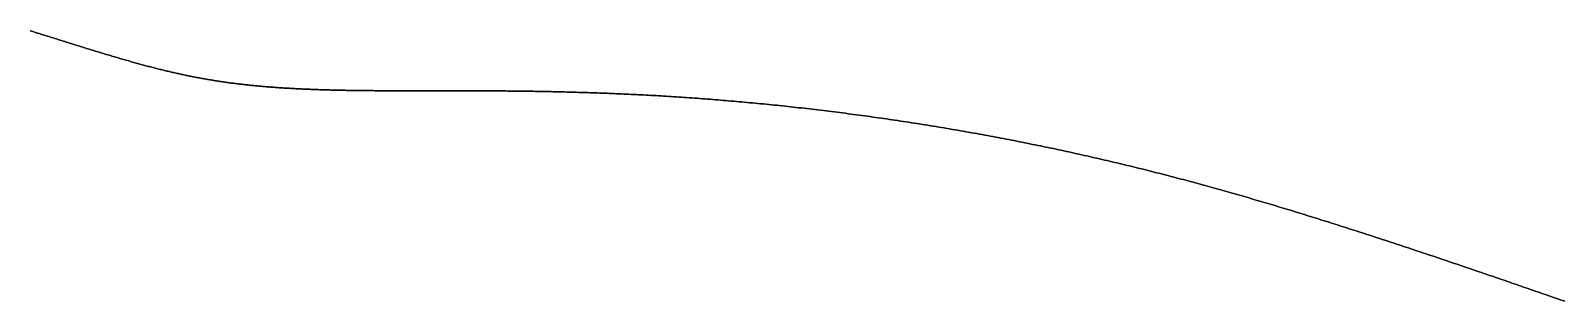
# Model space of a CAD drawing. Header units: inches. Extents: x 130170 to 284068, y 377793 to 804530.
# Drawn here: x 251573.2 to 251653.7, y 752893.1 to 752907.3 of the extents above; entities that cross this region are included whole.
import ezdxf

# ---------------------------------------------------------------- set-up
doc = ezdxf.new("R2010")
doc.units = ezdxf.units.IN
doc.header["$MEASUREMENT"] = 0
doc.layers.add('muni_il', color=7, linetype='Continuous')

msp = doc.modelspace()

# ---------------------------------------------------------------- linework, layer by layer
at = {"layer": 'muni_il'}
for points in [[(251653.789, 752893.141), (251653.67, 752893.182), (251653.552, 752893.223), (251653.433, 752893.264), (251653.314, 752893.305), (251653.195, 752893.347), (251653.076, 752893.388), (251652.957, 752893.429), (251652.837, 752893.471), (251652.717, 752893.512), (251652.597, 752893.554), (251652.477, 752893.595), (251652.357, 752893.637), (251652.236, 752893.679), (251652.115, 752893.72), (251651.994, 752893.762), (251651.873, 752893.804), (251651.752, 752893.845), (251651.631, 752893.887), (251651.509, 752893.929), (251651.388, 752893.971), (251651.266, 752894.013), (251651.144, 752894.055), (251651.022, 752894.097), (251650.9, 752894.139), (251650.778, 752894.181), (251650.655, 752894.223), (251650.533, 752894.265), (251650.41, 752894.307), (251650.287, 752894.349), (251650.164, 752894.39), (251650.042, 752894.433), (251649.919, 752894.475), (251649.795, 752894.516), (251649.672, 752894.558), (251649.549, 752894.601), (251649.426, 752894.643), (251649.302, 752894.685), (251649.179, 752894.727), (251649.055, 752894.769), (251648.931, 752894.81), (251648.808, 752894.852), (251648.684, 752894.895), (251648.56, 752894.936), (251648.436, 752894.978), (251648.312, 752895.02), (251648.188, 752895.062), (251648.064, 752895.104), (251647.94, 752895.146), (251647.816, 752895.188), (251647.692, 752895.23), (251647.568, 752895.271), (251647.444, 752895.313), (251647.319, 752895.355), (251647.195, 752895.397), (251647.071, 752895.438), (251646.947, 752895.48), (251646.822, 752895.521), (251646.698, 752895.563), (251646.574, 752895.604), (251646.449, 752895.646), (251646.325, 752895.687), (251646.201, 752895.729), (251646.076, 752895.77), (251645.952, 752895.811), (251645.828, 752895.853), (251645.703, 752895.894), (251645.579, 752895.935), (251645.455, 752895.976), (251645.33, 752896.017), (251645.206, 752896.058), (251645.082, 752896.099), (251644.957, 752896.14), (251644.833, 752896.181), (251644.709, 752896.222), (251644.585, 752896.263), (251644.46, 752896.303), (251644.336, 752896.344), (251644.212, 752896.385), (251644.088, 752896.425), (251643.964, 752896.466), (251643.839, 752896.506), (251643.715, 752896.546), (251643.591, 752896.587), (251643.467, 752896.627), (251643.343, 752896.667), (251643.219, 752896.707), (251643.095, 752896.747), (251642.971, 752896.787), (251642.847, 752896.827), (251642.723, 752896.866), (251642.599, 752896.906), (251642.475, 752896.946), (251642.351, 752896.985), (251642.228, 752897.025), (251642.104, 752897.064), (251641.98, 752897.104), (251641.856, 752897.143), (251641.732, 752897.182), (251641.608, 752897.221), (251641.485, 752897.26), (251641.361, 752897.299), (251641.237, 752897.338), (251641.113, 752897.377), (251640.99, 752897.416), (251640.866, 752897.454), (251640.742, 752897.493), (251640.619, 752897.531), (251640.495, 752897.57), (251640.371, 752897.608), (251640.247, 752897.646), (251640.124, 752897.684), (251640, 752897.722), (251639.877, 752897.761), (251639.753, 752897.798), (251639.629, 752897.836), (251639.505, 752897.874), (251639.382, 752897.912), (251639.258, 752897.949), (251639.134, 752897.987), (251639.01, 752898.024), (251638.887, 752898.061), (251638.763, 752898.099), (251638.639, 752898.136), (251638.515, 752898.173), (251638.391, 752898.21), (251638.268, 752898.247), (251638.144, 752898.283), (251638.02, 752898.32), (251637.896, 752898.357), (251637.772, 752898.393), (251637.647, 752898.43), (251637.523, 752898.466), (251637.399, 752898.502), (251637.275, 752898.539), (251637.151, 752898.575), (251637.026, 752898.611), (251636.902, 752898.647), (251636.778, 752898.682), (251636.653, 752898.718), (251636.528, 752898.754), (251636.404, 752898.789), (251636.279, 752898.825), (251636.154, 752898.86), (251636.029, 752898.896), (251635.904, 752898.931), (251635.779, 752898.966), (251635.654, 752899.001), (251635.529, 752899.036), (251635.404, 752899.071), (251635.278, 752899.105), (251635.153, 752899.14), (251635.027, 752899.175), (251634.901, 752899.209), (251634.775, 752899.244), (251634.65, 752899.278), (251634.523, 752899.312), (251634.397, 752899.346), (251634.271, 752899.38), (251634.145, 752899.414), (251634.018, 752899.448), (251633.891, 752899.482), (251633.765, 752899.516), (251633.638, 752899.549), (251633.511, 752899.583), (251633.383, 752899.616), (251633.256, 752899.65), (251633.129, 752899.683), (251633.001, 752899.716), (251632.873, 752899.749), (251632.745, 752899.782), (251632.617, 752899.815), (251632.489, 752899.848), (251632.361, 752899.88), (251632.232, 752899.913), (251632.103, 752899.946), (251631.974, 752899.978), (251631.846, 752900.01), (251631.716, 752900.043), (251631.587, 752900.075), (251631.457, 752900.107), (251631.328, 752900.139), (251631.198, 752900.171), (251631.068, 752900.203), (251630.938, 752900.234), (251630.807, 752900.266), (251630.677, 752900.297), (251630.546, 752900.329), (251630.415, 752900.36), (251630.284, 752900.391), (251630.152, 752900.422), (251630.021, 752900.454), (251629.889, 752900.484), (251629.757, 752900.515), (251629.625, 752900.546), (251629.493, 752900.577), (251629.36, 752900.607), (251629.227, 752900.638), (251629.095, 752900.668), (251628.962, 752900.699), (251628.828, 752900.729), (251628.695, 752900.759), (251628.561, 752900.789), (251628.427, 752900.819), (251628.293, 752900.849), (251628.159, 752900.878), (251628.024, 752900.908), (251627.89, 752900.937), (251627.755, 752900.967), (251627.62, 752900.996), (251627.484, 752901.025), (251627.349, 752901.054), (251627.213, 752901.083), (251627.077, 752901.112), (251626.941, 752901.141), (251626.805, 752901.17), (251626.669, 752901.198), (251626.532, 752901.227), (251626.395, 752901.255), (251626.258, 752901.283), (251626.121, 752901.312), (251625.983, 752901.34), (251625.846, 752901.367), (251625.708, 752901.395), (251625.57, 752901.423), (251625.432, 752901.451), (251625.293, 752901.478), (251625.155, 752901.506), (251625.016, 752901.533), (251624.877, 752901.56), (251624.738, 752901.587), (251624.598, 752901.614), (251624.459, 752901.641), (251624.319, 752901.668), (251624.179, 752901.694), (251624.039, 752901.721), (251623.899, 752901.747), (251623.759, 752901.773), (251623.618, 752901.799), (251623.478, 752901.825), (251623.337, 752901.851), (251623.196, 752901.877), (251623.054, 752901.903), (251622.913, 752901.928), (251622.772, 752901.954), (251622.63, 752901.979), (251622.488, 752902.004), (251622.346, 752902.029), (251622.204, 752902.054), (251622.062, 752902.079), (251621.92, 752902.103), (251621.777, 752902.128), (251621.635, 752902.152), (251621.492, 752902.176), (251621.349, 752902.201), (251621.206, 752902.224), (251621.063, 752902.248), (251620.92, 752902.272), (251620.777, 752902.296), (251620.634, 752902.319), (251620.49, 752902.342), (251620.346, 752902.366), (251620.203, 752902.389), (251620.059, 752902.412), (251619.915, 752902.434), (251619.771, 752902.457), (251619.627, 752902.479), (251619.483, 752902.502), (251619.339, 752902.524), (251619.195, 752902.546), (251619.051, 752902.568), (251618.906, 752902.59), (251618.762, 752902.611), (251618.617, 752902.633), (251618.473, 752902.654), (251618.328, 752902.675), (251618.184, 752902.696), (251618.039, 752902.717), (251617.895, 752902.738), (251617.75, 752902.759), (251617.605, 752902.779), (251617.461, 752902.799), (251617.316, 752902.82), (251617.171, 752902.84), (251617.026, 752902.859), (251616.882, 752902.879), (251616.737, 752902.899), (251616.592, 752902.918), (251616.448, 752902.937), (251616.303, 752902.956), (251616.158, 752902.975), (251616.014, 752902.994), (251615.869, 752903.013), (251615.725, 752903.031), (251615.58, 752903.049), (251615.436, 752903.068), (251615.291, 752903.086), (251615.147, 752903.103), (251615.003, 752903.121), (251614.858, 752903.139), (251614.714, 752903.156), (251614.57, 752903.173), (251614.426, 752903.19), (251614.282, 752903.207), (251614.138, 752903.224), (251613.994, 752903.24), (251613.85, 752903.257), (251613.707, 752903.273), (251613.563, 752903.289), (251613.42, 752903.305), (251613.277, 752903.32), (251613.134, 752903.336), (251612.99, 752903.351), (251612.848, 752903.367), (251612.705, 752903.382), (251612.562, 752903.397), (251612.42, 752903.412), (251612.277, 752903.426), (251612.135, 752903.441), (251611.993, 752903.455), (251611.851, 752903.469), (251611.709, 752903.483), (251611.567, 752903.497), (251611.426, 752903.51), (251611.284, 752903.524), (251611.143, 752903.537), (251611.002, 752903.55), (251610.861, 752903.563), (251610.721, 752903.576), (251610.58, 752903.589), (251610.44, 752903.601), (251610.3, 752903.614), (251610.16, 752903.626), (251610.021, 752903.638), (251609.881, 752903.649), (251609.742, 752903.661), (251609.603, 752903.673), (251609.464, 752903.684), (251609.325, 752903.695), (251609.187, 752903.706), (251609.049, 752903.717), (251608.911, 752903.728), (251608.773, 752903.739), (251608.636, 752903.749), (251608.498, 752903.759), (251608.361, 752903.77), (251608.225, 752903.78), (251608.088, 752903.789), (251607.952, 752903.799), (251607.816, 752903.808), (251607.68, 752903.818), (251607.545, 752903.827), (251607.41, 752903.836), (251607.275, 752903.845), (251607.14, 752903.854), (251607.005, 752903.862), (251606.871, 752903.871), (251606.737, 752903.879), (251606.604, 752903.887), (251606.471, 752903.895), (251606.338, 752903.903), (251606.205, 752903.911), (251606.072, 752903.919), (251605.94, 752903.926), (251605.808, 752903.933), (251605.677, 752903.941), (251605.546, 752903.948), (251605.415, 752903.955), (251605.284, 752903.961), (251605.153, 752903.968), (251605.024, 752903.974), (251604.894, 752903.981), (251604.764, 752903.987), (251604.635, 752903.993), (251604.506, 752903.999), (251604.378, 752904.005), (251604.25, 752904.011), (251604.122, 752904.016), (251603.994, 752904.022), (251603.867, 752904.027), (251603.74, 752904.032), (251603.614, 752904.037), (251603.487, 752904.042), (251603.361, 752904.047), (251603.236, 752904.052), (251603.111, 752904.057), (251602.986, 752904.061), (251602.861, 752904.066), (251602.737, 752904.07), (251602.613, 752904.074), (251602.489, 752904.078), (251602.366, 752904.082), (251602.243, 752904.086), (251602.121, 752904.09), (251601.999, 752904.093), (251601.877, 752904.097), (251601.755, 752904.1), (251601.634, 752904.103), (251601.513, 752904.107), (251601.393, 752904.11), (251601.273, 752904.113), (251601.153, 752904.116), (251601.033, 752904.119), (251600.915, 752904.121), (251600.796, 752904.124), (251600.677, 752904.127), (251600.559, 752904.129), (251600.442, 752904.132), (251600.325, 752904.134), (251600.208, 752904.136), (251600.091, 752904.138), (251599.975, 752904.14), (251599.859, 752904.142), (251599.743, 752904.144), (251599.628, 752904.146), (251599.514, 752904.148), (251599.399, 752904.149), (251599.285, 752904.151), (251599.171, 752904.153), (251599.058, 752904.154), (251598.945, 752904.155), (251598.832, 752904.157), (251598.72, 752904.158), (251598.608, 752904.159), (251598.497, 752904.16), (251598.385, 752904.161), (251598.275, 752904.163), (251598.164, 752904.164), (251598.054, 752904.165), (251597.944, 752904.165), (251597.835, 752904.166), (251597.726, 752904.167), (251597.617, 752904.168), (251597.509, 752904.168), (251597.401, 752904.169), (251597.293, 752904.17), (251597.186, 752904.17), (251597.079, 752904.171), (251596.973, 752904.171), (251596.867, 752904.172), (251596.761, 752904.172), (251596.655, 752904.172), (251596.55, 752904.173), (251596.446, 752904.173), (251596.341, 752904.173), (251596.237, 752904.173), (251596.134, 752904.174), (251596.03, 752904.174), (251595.928, 752904.174), (251595.825, 752904.174), (251595.723, 752904.174), (251595.621, 752904.174), (251595.519, 752904.174), (251595.418, 752904.175), (251595.318, 752904.175), (251595.217, 752904.175), (251595.117, 752904.175), (251595.017, 752904.175), (251594.918, 752904.175), (251594.819, 752904.175), (251594.72, 752904.175), (251594.622, 752904.175), (251594.524, 752904.174), (251594.426, 752904.174), (251594.329, 752904.174), (251594.232, 752904.174), (251594.135, 752904.174), (251594.039, 752904.174), (251593.943, 752904.174), (251593.848, 752904.174), (251593.753, 752904.174), (251593.658, 752904.174), (251593.563, 752904.174), (251593.469, 752904.174), (251593.375, 752904.174), (251593.282, 752904.174), (251593.189, 752904.174), (251593.096, 752904.174), (251593.003, 752904.174), (251592.911, 752904.174), (251592.819, 752904.174), (251592.728, 752904.175), (251592.637, 752904.175), (251592.546, 752904.175), (251592.456, 752904.175), (251592.365, 752904.175), (251592.276, 752904.175), (251592.186, 752904.176), (251592.097, 752904.176), (251592.008, 752904.176), (251591.92, 752904.177), (251591.832, 752904.177), (251591.744, 752904.177), (251591.656, 752904.178), (251591.569, 752904.178), (251591.482, 752904.179), (251591.396, 752904.179), (251591.309, 752904.18), (251591.223, 752904.181), (251591.138, 752904.181), (251591.053, 752904.182), (251590.968, 752904.183), (251590.883, 752904.183), (251590.799, 752904.184), (251590.715, 752904.185), (251590.631, 752904.186), (251590.548, 752904.187), (251590.465, 752904.188), (251590.382, 752904.189), (251590.299, 752904.19), (251590.217, 752904.191), (251590.135, 752904.192), (251590.054, 752904.193), (251589.973, 752904.195), (251589.892, 752904.196), (251589.811, 752904.197), (251589.731, 752904.199), (251589.651, 752904.2), (251589.571, 752904.202), (251589.491, 752904.204), (251589.412, 752904.205), (251589.333, 752904.207), (251589.255, 752904.209), (251589.177, 752904.21), (251589.099, 752904.212), (251589.021, 752904.214), (251588.944, 752904.216), (251588.866, 752904.218), (251588.789, 752904.22), (251588.713, 752904.223), (251588.637, 752904.225), (251588.561, 752904.227), (251588.485, 752904.23), (251588.41, 752904.232), (251588.334, 752904.234), (251588.26, 752904.237), (251588.185, 752904.24), (251588.111, 752904.242), (251588.036, 752904.245), (251587.963, 752904.248), (251587.889, 752904.251), (251587.816, 752904.254), (251587.743, 752904.257), (251587.67, 752904.26), (251587.598, 752904.263), (251587.525, 752904.266), (251587.453, 752904.27), (251587.382, 752904.273), (251587.31, 752904.276), (251587.239, 752904.28), (251587.168, 752904.284), (251587.097, 752904.287), (251587.027, 752904.291), (251586.956, 752904.295), (251586.886, 752904.299), (251586.817, 752904.303), (251586.747, 752904.307), (251586.678, 752904.311), (251586.609, 752904.315), (251586.54, 752904.32), (251586.471, 752904.324), (251586.403, 752904.328), (251586.335, 752904.333), (251586.267, 752904.337), (251586.199, 752904.342), (251586.132, 752904.347), (251586.065, 752904.352), (251585.998, 752904.357), (251585.931, 752904.362), (251585.864, 752904.367), (251585.798, 752904.372), (251585.732, 752904.377), (251585.666, 752904.382), (251585.6, 752904.388), (251585.535, 752904.393), (251585.469, 752904.399), (251585.404, 752904.405), (251585.339, 752904.41), (251585.274, 752904.416), (251585.21, 752904.422), (251585.145, 752904.428), (251585.081, 752904.434), (251585.017, 752904.44), (251584.953, 752904.446), (251584.89, 752904.453), (251584.826, 752904.459), (251584.763, 752904.466), (251584.7, 752904.472), (251584.637, 752904.479), (251584.574, 752904.486), (251584.511, 752904.493), (251584.449, 752904.5), (251584.386, 752904.507), (251584.324, 752904.514), (251584.262, 752904.521), (251584.2, 752904.529), (251584.139, 752904.536), (251584.077, 752904.543), (251584.015, 752904.551), (251583.954, 752904.559), (251583.893, 752904.567), (251583.832, 752904.574), (251583.771, 752904.582), (251583.71, 752904.59), (251583.65, 752904.599), (251583.589, 752904.607), (251583.529, 752904.615), (251583.468, 752904.624), (251583.408, 752904.632), (251583.348, 752904.641), (251583.288, 752904.65), (251583.228, 752904.659), (251583.168, 752904.667), (251583.108, 752904.677), (251583.049, 752904.686), (251582.989, 752904.695), (251582.929, 752904.704), (251582.87, 752904.714), (251582.811, 752904.723), (251582.751, 752904.733), (251582.692, 752904.743), (251582.633, 752904.753), (251582.574, 752904.762), (251582.515, 752904.773), (251582.456, 752904.783), (251582.397, 752904.793), (251582.338, 752904.803), (251582.279, 752904.814), (251582.22, 752904.824), (251582.162, 752904.835), (251582.103, 752904.846), (251582.044, 752904.857), (251581.985, 752904.868), (251581.927, 752904.879), (251581.868, 752904.89), (251581.809, 752904.902), (251581.75, 752904.913), (251581.692, 752904.925), (251581.633, 752904.936), (251581.574, 752904.948), (251581.515, 752904.96), (251581.457, 752904.972), (251581.398, 752904.984), (251581.339, 752904.997), (251581.28, 752905.009), (251581.221, 752905.022), (251581.162, 752905.034), (251581.103, 752905.047), (251581.044, 752905.06), (251580.985, 752905.073), (251580.926, 752905.086), (251580.867, 752905.099), (251580.807, 752905.113), (251580.748, 752905.126), (251580.688, 752905.14), (251580.629, 752905.153), (251580.569, 752905.167), (251580.509, 752905.181), (251580.45, 752905.195), (251580.39, 752905.21), (251580.329, 752905.224), (251580.269, 752905.238), (251580.209, 752905.253), (251580.149, 752905.268), (251580.088, 752905.283), (251580.027, 752905.298), (251579.966, 752905.313), (251579.905, 752905.328), (251579.844, 752905.343), (251579.783, 752905.359), (251579.721, 752905.375), (251579.66, 752905.391), (251579.598, 752905.407), (251579.536, 752905.423), (251579.474, 752905.439), (251579.411, 752905.455), (251579.349, 752905.472), (251579.286, 752905.489), (251579.223, 752905.505), (251579.16, 752905.522), (251579.096, 752905.539), (251579.032, 752905.557), (251578.969, 752905.574), (251578.904, 752905.591), (251578.84, 752905.609), (251578.775, 752905.627), (251578.711, 752905.645), (251578.645, 752905.663), (251578.58, 752905.682), (251578.514, 752905.7), (251578.448, 752905.719), (251578.382, 752905.737), (251578.316, 752905.756), (251578.249, 752905.775), (251578.182, 752905.794), (251578.114, 752905.814), (251578.047, 752905.833), (251577.979, 752905.853), (251577.91, 752905.873), (251577.842, 752905.893), (251577.772, 752905.913), (251577.703, 752905.933), (251577.633, 752905.954), (251577.563, 752905.975), (251577.493, 752905.995), (251577.422, 752906.016), (251577.351, 752906.037), (251577.28, 752906.059), (251577.208, 752906.08), (251577.135, 752906.102), (251577.063, 752906.124), (251576.99, 752906.146), (251576.916, 752906.168), (251576.842, 752906.19), (251576.768, 752906.213), (251576.693, 752906.236), (251576.618, 752906.258), (251576.543, 752906.281), (251576.467, 752906.305), (251576.39, 752906.328), (251576.314, 752906.352), (251576.236, 752906.375), (251576.158, 752906.399), (251576.08, 752906.423), (251576.001, 752906.448), (251575.922, 752906.472), (251575.843, 752906.497), (251575.762, 752906.522), (251575.682, 752906.547), (251575.601, 752906.572), (251575.519, 752906.597), (251575.437, 752906.623), (251575.354, 752906.649), (251575.271, 752906.674), (251575.187, 752906.701), (251575.103, 752906.727), (251575.018, 752906.753), (251574.933, 752906.78), (251574.847, 752906.807), (251574.761, 752906.834), (251574.674, 752906.861), (251574.587, 752906.889), (251574.498, 752906.916), (251574.41, 752906.944), (251574.321, 752906.972), (251574.231, 752907), (251574.141, 752907.029), (251574.05, 752907.057), (251573.958, 752907.086), (251573.866, 752907.115), (251573.773, 752907.144), (251573.68, 752907.174), (251573.586, 752907.203), (251573.491, 752907.233), (251573.396, 752907.263), (251573.301, 752907.293), (251573.204, 752907.323)], [(251573.204, 752907.323), (251573.301, 752907.293), (251573.396, 752907.263), (251573.491, 752907.233), (251573.586, 752907.203), (251573.68, 752907.174), (251573.773, 752907.144), (251573.866, 752907.115), (251573.958, 752907.086), (251574.05, 752907.057), (251574.141, 752907.029), (251574.231, 752907), (251574.321, 752906.972), (251574.41, 752906.944), (251574.498, 752906.916), (251574.587, 752906.889), (251574.674, 752906.861), (251574.761, 752906.834), (251574.847, 752906.807), (251574.933, 752906.78), (251575.018, 752906.753), (251575.103, 752906.727), (251575.187, 752906.701), (251575.271, 752906.674), (251575.354, 752906.649), (251575.437, 752906.623), (251575.519, 752906.597), (251575.601, 752906.572), (251575.682, 752906.547), (251575.762, 752906.522), (251575.843, 752906.497), (251575.922, 752906.472), (251576.001, 752906.448), (251576.08, 752906.423), (251576.158, 752906.399), (251576.236, 752906.375), (251576.314, 752906.352), (251576.39, 752906.328), (251576.467, 752906.305), (251576.543, 752906.281), (251576.618, 752906.258), (251576.693, 752906.236), (251576.768, 752906.213), (251576.842, 752906.19), (251576.916, 752906.168), (251576.99, 752906.146), (251577.063, 752906.124), (251577.135, 752906.102), (251577.208, 752906.08), (251577.28, 752906.059), (251577.351, 752906.037), (251577.422, 752906.016), (251577.493, 752905.995), (251577.563, 752905.975), (251577.633, 752905.954), (251577.703, 752905.933), (251577.772, 752905.913), (251577.842, 752905.893), (251577.91, 752905.873), (251577.979, 752905.853), (251578.047, 752905.833), (251578.114, 752905.814), (251578.182, 752905.794), (251578.249, 752905.775), (251578.316, 752905.756), (251578.382, 752905.737), (251578.448, 752905.719), (251578.514, 752905.7), (251578.58, 752905.682), (251578.645, 752905.663), (251578.711, 752905.645), (251578.775, 752905.627), (251578.84, 752905.609), (251578.904, 752905.591), (251578.969, 752905.574), (251579.032, 752905.557), (251579.096, 752905.539), (251579.16, 752905.522), (251579.223, 752905.505), (251579.286, 752905.489), (251579.349, 752905.472), (251579.411, 752905.455), (251579.474, 752905.439), (251579.536, 752905.423), (251579.598, 752905.407), (251579.66, 752905.391), (251579.721, 752905.375), (251579.783, 752905.359), (251579.844, 752905.343), (251579.905, 752905.328), (251579.966, 752905.313), (251580.027, 752905.298), (251580.088, 752905.283), (251580.149, 752905.268), (251580.209, 752905.253), (251580.269, 752905.238), (251580.329, 752905.224), (251580.39, 752905.21), (251580.45, 752905.195), (251580.509, 752905.181), (251580.569, 752905.167), (251580.629, 752905.153), (251580.688, 752905.14), (251580.748, 752905.126), (251580.807, 752905.113), (251580.867, 752905.099), (251580.926, 752905.086), (251580.985, 752905.073), (251581.044, 752905.06), (251581.103, 752905.047), (251581.162, 752905.034), (251581.221, 752905.022), (251581.28, 752905.009), (251581.339, 752904.997), (251581.398, 752904.984), (251581.457, 752904.972), (251581.515, 752904.96), (251581.574, 752904.948), (251581.633, 752904.936), (251581.692, 752904.925), (251581.75, 752904.913), (251581.809, 752904.902), (251581.868, 752904.89), (251581.927, 752904.879), (251581.985, 752904.868), (251582.044, 752904.857), (251582.103, 752904.846), (251582.162, 752904.835), (251582.22, 752904.824), (251582.279, 752904.814), (251582.338, 752904.803), (251582.397, 752904.793), (251582.456, 752904.783), (251582.515, 752904.773), (251582.574, 752904.762), (251582.633, 752904.753), (251582.692, 752904.743), (251582.751, 752904.733), (251582.811, 752904.723), (251582.87, 752904.714), (251582.929, 752904.704), (251582.989, 752904.695), (251583.049, 752904.686), (251583.108, 752904.677), (251583.168, 752904.667), (251583.228, 752904.659), (251583.288, 752904.65), (251583.348, 752904.641), (251583.408, 752904.632), (251583.468, 752904.624), (251583.529, 752904.615), (251583.589, 752904.607), (251583.65, 752904.599), (251583.71, 752904.59), (251583.771, 752904.582), (251583.832, 752904.574), (251583.893, 752904.567), (251583.954, 752904.559), (251584.015, 752904.551), (251584.077, 752904.543), (251584.139, 752904.536), (251584.2, 752904.529), (251584.262, 752904.521), (251584.324, 752904.514), (251584.386, 752904.507), (251584.449, 752904.5), (251584.511, 752904.493), (251584.574, 752904.486), (251584.637, 752904.479), (251584.7, 752904.472), (251584.763, 752904.466), (251584.826, 752904.459), (251584.89, 752904.453), (251584.953, 752904.446), (251585.017, 752904.44), (251585.081, 752904.434), (251585.145, 752904.428), (251585.21, 752904.422), (251585.274, 752904.416), (251585.339, 752904.41), (251585.404, 752904.405), (251585.469, 752904.399), (251585.535, 752904.393), (251585.6, 752904.388), (251585.666, 752904.382), (251585.732, 752904.377), (251585.798, 752904.372), (251585.864, 752904.367), (251585.931, 752904.362), (251585.998, 752904.357), (251586.065, 752904.352), (251586.132, 752904.347), (251586.199, 752904.342), (251586.267, 752904.337), (251586.335, 752904.333), (251586.403, 752904.328), (251586.471, 752904.324), (251586.54, 752904.32), (251586.609, 752904.315), (251586.678, 752904.311), (251586.747, 752904.307), (251586.817, 752904.303), (251586.886, 752904.299), (251586.956, 752904.295), (251587.027, 752904.291), (251587.097, 752904.287), (251587.168, 752904.284), (251587.239, 752904.28), (251587.31, 752904.276), (251587.382, 752904.273), (251587.453, 752904.27), (251587.525, 752904.266), (251587.598, 752904.263), (251587.67, 752904.26), (251587.743, 752904.257), (251587.816, 752904.254), (251587.889, 752904.251), (251587.963, 752904.248), (251588.036, 752904.245), (251588.111, 752904.242), (251588.185, 752904.24), (251588.26, 752904.237), (251588.334, 752904.234), (251588.41, 752904.232), (251588.485, 752904.23), (251588.561, 752904.227), (251588.637, 752904.225), (251588.713, 752904.223), (251588.789, 752904.22), (251588.866, 752904.218), (251588.944, 752904.216), (251589.021, 752904.214), (251589.099, 752904.212), (251589.177, 752904.21), (251589.255, 752904.209), (251589.333, 752904.207), (251589.412, 752904.205), (251589.491, 752904.204), (251589.571, 752904.202), (251589.651, 752904.2), (251589.731, 752904.199), (251589.811, 752904.197), (251589.892, 752904.196), (251589.973, 752904.195), (251590.054, 752904.193), (251590.135, 752904.192), (251590.217, 752904.191), (251590.299, 752904.19), (251590.382, 752904.189), (251590.465, 752904.188), (251590.548, 752904.187), (251590.631, 752904.186), (251590.715, 752904.185), (251590.799, 752904.184), (251590.883, 752904.183), (251590.968, 752904.183), (251591.053, 752904.182), (251591.138, 752904.181), (251591.223, 752904.181), (251591.309, 752904.18), (251591.396, 752904.179), (251591.482, 752904.179), (251591.569, 752904.178), (251591.656, 752904.178), (251591.744, 752904.177), (251591.832, 752904.177), (251591.92, 752904.177), (251592.008, 752904.176), (251592.097, 752904.176), (251592.186, 752904.176), (251592.276, 752904.175), (251592.365, 752904.175), (251592.456, 752904.175), (251592.546, 752904.175), (251592.637, 752904.175), (251592.728, 752904.175), (251592.819, 752904.174), (251592.911, 752904.174), (251593.003, 752904.174), (251593.096, 752904.174), (251593.189, 752904.174), (251593.282, 752904.174), (251593.375, 752904.174), (251593.469, 752904.174), (251593.563, 752904.174), (251593.658, 752904.174), (251593.753, 752904.174), (251593.848, 752904.174), (251593.943, 752904.174), (251594.039, 752904.174), (251594.135, 752904.174), (251594.232, 752904.174), (251594.329, 752904.174), (251594.426, 752904.174), (251594.524, 752904.174), (251594.622, 752904.175), (251594.72, 752904.175), (251594.819, 752904.175), (251594.918, 752904.175), (251595.017, 752904.175), (251595.117, 752904.175), (251595.217, 752904.175), (251595.318, 752904.175), (251595.418, 752904.175), (251595.519, 752904.174), (251595.621, 752904.174), (251595.723, 752904.174), (251595.825, 752904.174), (251595.928, 752904.174), (251596.03, 752904.174), (251596.134, 752904.174), (251596.237, 752904.173), (251596.341, 752904.173), (251596.446, 752904.173), (251596.55, 752904.173), (251596.655, 752904.172), (251596.761, 752904.172), (251596.867, 752904.172), (251596.973, 752904.171), (251597.079, 752904.171), (251597.186, 752904.17), (251597.293, 752904.17), (251597.401, 752904.169), (251597.509, 752904.168), (251597.617, 752904.168), (251597.726, 752904.167), (251597.835, 752904.166), (251597.944, 752904.165), (251598.054, 752904.165), (251598.164, 752904.164), (251598.275, 752904.163), (251598.385, 752904.161), (251598.497, 752904.16), (251598.608, 752904.159), (251598.72, 752904.158), (251598.832, 752904.157), (251598.945, 752904.155), (251599.058, 752904.154), (251599.171, 752904.153), (251599.285, 752904.151), (251599.399, 752904.149), (251599.514, 752904.148), (251599.628, 752904.146), (251599.743, 752904.144), (251599.859, 752904.142), (251599.975, 752904.14), (251600.091, 752904.138), (251600.208, 752904.136), (251600.325, 752904.134), (251600.442, 752904.132), (251600.559, 752904.129), (251600.677, 752904.127), (251600.796, 752904.124), (251600.915, 752904.121), (251601.033, 752904.119), (251601.153, 752904.116), (251601.273, 752904.113), (251601.393, 752904.11), (251601.513, 752904.107), (251601.634, 752904.103), (251601.755, 752904.1), (251601.877, 752904.097), (251601.999, 752904.093), (251602.121, 752904.09), (251602.243, 752904.086), (251602.366, 752904.082), (251602.489, 752904.078), (251602.613, 752904.074), (251602.737, 752904.07), (251602.861, 752904.066), (251602.986, 752904.061), (251603.111, 752904.057), (251603.236, 752904.052), (251603.361, 752904.047), (251603.487, 752904.042), (251603.614, 752904.037), (251603.74, 752904.032), (251603.867, 752904.027), (251603.994, 752904.022), (251604.122, 752904.016), (251604.25, 752904.011), (251604.378, 752904.005), (251604.506, 752903.999), (251604.635, 752903.993), (251604.764, 752903.987), (251604.894, 752903.981), (251605.024, 752903.974), (251605.153, 752903.968), (251605.284, 752903.961), (251605.415, 752903.955), (251605.546, 752903.948), (251605.677, 752903.941), (251605.808, 752903.933), (251605.94, 752903.926), (251606.072, 752903.919), (251606.205, 752903.911), (251606.338, 752903.903), (251606.471, 752903.895), (251606.604, 752903.887), (251606.737, 752903.879), (251606.871, 752903.871), (251607.005, 752903.862), (251607.14, 752903.854), (251607.275, 752903.845), (251607.41, 752903.836), (251607.545, 752903.827), (251607.68, 752903.818), (251607.816, 752903.808), (251607.952, 752903.799), (251608.088, 752903.789), (251608.225, 752903.78), (251608.361, 752903.77), (251608.498, 752903.759), (251608.636, 752903.749), (251608.773, 752903.739), (251608.911, 752903.728), (251609.049, 752903.717), (251609.187, 752903.706), (251609.325, 752903.695), (251609.464, 752903.684), (251609.603, 752903.673), (251609.742, 752903.661), (251609.881, 752903.649), (251610.021, 752903.638), (251610.16, 752903.626), (251610.3, 752903.614), (251610.44, 752903.601), (251610.58, 752903.589), (251610.721, 752903.576), (251610.861, 752903.563), (251611.002, 752903.55), (251611.143, 752903.537), (251611.284, 752903.524), (251611.426, 752903.51), (251611.567, 752903.497), (251611.709, 752903.483), (251611.851, 752903.469), (251611.993, 752903.455), (251612.135, 752903.441), (251612.277, 752903.426), (251612.42, 752903.412), (251612.562, 752903.397), (251612.705, 752903.382), (251612.848, 752903.367), (251612.99, 752903.351), (251613.134, 752903.336), (251613.277, 752903.32), (251613.42, 752903.305), (251613.563, 752903.289), (251613.707, 752903.273), (251613.85, 752903.257), (251613.994, 752903.24), (251614.138, 752903.224), (251614.282, 752903.207), (251614.426, 752903.19), (251614.57, 752903.173), (251614.714, 752903.156), (251614.858, 752903.139), (251615.003, 752903.121), (251615.147, 752903.103), (251615.291, 752903.086), (251615.436, 752903.068), (251615.58, 752903.049), (251615.725, 752903.031), (251615.869, 752903.013), (251616.014, 752902.994), (251616.158, 752902.975), (251616.303, 752902.956), (251616.448, 752902.937), (251616.592, 752902.918), (251616.737, 752902.899), (251616.882, 752902.879), (251617.026, 752902.859), (251617.171, 752902.84), (251617.316, 752902.82), (251617.461, 752902.799), (251617.605, 752902.779), (251617.75, 752902.759), (251617.895, 752902.738), (251618.039, 752902.717), (251618.184, 752902.696), (251618.328, 752902.675), (251618.473, 752902.654), (251618.617, 752902.633), (251618.762, 752902.611), (251618.906, 752902.59), (251619.051, 752902.568), (251619.195, 752902.546), (251619.339, 752902.524), (251619.483, 752902.502), (251619.627, 752902.479), (251619.771, 752902.457), (251619.915, 752902.434), (251620.059, 752902.412), (251620.203, 752902.389), (251620.346, 752902.366), (251620.49, 752902.342), (251620.634, 752902.319), (251620.777, 752902.296), (251620.92, 752902.272), (251621.063, 752902.248), (251621.206, 752902.224), (251621.349, 752902.201), (251621.492, 752902.176), (251621.635, 752902.152), (251621.777, 752902.128), (251621.92, 752902.103), (251622.062, 752902.079), (251622.204, 752902.054), (251622.346, 752902.029), (251622.488, 752902.004), (251622.63, 752901.979), (251622.772, 752901.954), (251622.913, 752901.928), (251623.054, 752901.903), (251623.196, 752901.877), (251623.337, 752901.851), (251623.478, 752901.825), (251623.618, 752901.799), (251623.759, 752901.773), (251623.899, 752901.747), (251624.039, 752901.721), (251624.179, 752901.694), (251624.319, 752901.668), (251624.459, 752901.641), (251624.598, 752901.614), (251624.738, 752901.587), (251624.877, 752901.56), (251625.016, 752901.533), (251625.155, 752901.506), (251625.293, 752901.478), (251625.432, 752901.451), (251625.57, 752901.423), (251625.708, 752901.395), (251625.846, 752901.367), (251625.983, 752901.34), (251626.121, 752901.312), (251626.258, 752901.283), (251626.395, 752901.255), (251626.532, 752901.227), (251626.669, 752901.198), (251626.805, 752901.17), (251626.941, 752901.141), (251627.077, 752901.112), (251627.213, 752901.083), (251627.349, 752901.054), (251627.484, 752901.025), (251627.62, 752900.996), (251627.755, 752900.967), (251627.89, 752900.937), (251628.024, 752900.908), (251628.159, 752900.878), (251628.293, 752900.849), (251628.427, 752900.819), (251628.561, 752900.789), (251628.695, 752900.759), (251628.828, 752900.729), (251628.962, 752900.699), (251629.095, 752900.668), (251629.227, 752900.638), (251629.36, 752900.607), (251629.493, 752900.577), (251629.625, 752900.546), (251629.757, 752900.515), (251629.889, 752900.484), (251630.021, 752900.454), (251630.152, 752900.422), (251630.284, 752900.391), (251630.415, 752900.36), (251630.546, 752900.329), (251630.677, 752900.297), (251630.807, 752900.266), (251630.938, 752900.234), (251631.068, 752900.203), (251631.198, 752900.171), (251631.328, 752900.139), (251631.457, 752900.107), (251631.587, 752900.075), (251631.716, 752900.043), (251631.846, 752900.01), (251631.974, 752899.978), (251632.103, 752899.946), (251632.232, 752899.913), (251632.361, 752899.88), (251632.489, 752899.848), (251632.617, 752899.815), (251632.745, 752899.782), (251632.873, 752899.749), (251633.001, 752899.716), (251633.129, 752899.683), (251633.256, 752899.65), (251633.383, 752899.616), (251633.511, 752899.583), (251633.638, 752899.549), (251633.765, 752899.516), (251633.891, 752899.482), (251634.018, 752899.448), (251634.145, 752899.414), (251634.271, 752899.38), (251634.397, 752899.346), (251634.523, 752899.312), (251634.65, 752899.278), (251634.775, 752899.244), (251634.901, 752899.209), (251635.027, 752899.175), (251635.153, 752899.14), (251635.278, 752899.105), (251635.404, 752899.071), (251635.529, 752899.036), (251635.654, 752899.001), (251635.779, 752898.966), (251635.904, 752898.931), (251636.029, 752898.896), (251636.154, 752898.86), (251636.279, 752898.825), (251636.404, 752898.789), (251636.528, 752898.754), (251636.653, 752898.718), (251636.778, 752898.682), (251636.902, 752898.647), (251637.026, 752898.611), (251637.151, 752898.575), (251637.275, 752898.539), (251637.399, 752898.502), (251637.523, 752898.466), (251637.647, 752898.43), (251637.772, 752898.393), (251637.896, 752898.357), (251638.02, 752898.32), (251638.144, 752898.283), (251638.268, 752898.247), (251638.391, 752898.21), (251638.515, 752898.173), (251638.639, 752898.136), (251638.763, 752898.099), (251638.887, 752898.061), (251639.01, 752898.024), (251639.134, 752897.987), (251639.258, 752897.949), (251639.382, 752897.912), (251639.505, 752897.874), (251639.629, 752897.836), (251639.753, 752897.798), (251639.877, 752897.761), (251640, 752897.722), (251640.124, 752897.684), (251640.247, 752897.646), (251640.371, 752897.608), (251640.495, 752897.57), (251640.619, 752897.531), (251640.742, 752897.493), (251640.866, 752897.454), (251640.99, 752897.416), (251641.113, 752897.377), (251641.237, 752897.338), (251641.361, 752897.299), (251641.485, 752897.26), (251641.608, 752897.221), (251641.732, 752897.182), (251641.856, 752897.143), (251641.98, 752897.104), (251642.104, 752897.064), (251642.228, 752897.025), (251642.351, 752896.985), (251642.475, 752896.946), (251642.599, 752896.906), (251642.723, 752896.866), (251642.847, 752896.827), (251642.971, 752896.787), (251643.095, 752896.747), (251643.219, 752896.707), (251643.343, 752896.667), (251643.467, 752896.627), (251643.591, 752896.587), (251643.715, 752896.546), (251643.839, 752896.506), (251643.964, 752896.466), (251644.088, 752896.425), (251644.212, 752896.385), (251644.336, 752896.344), (251644.46, 752896.303), (251644.585, 752896.263), (251644.709, 752896.222), (251644.833, 752896.181), (251644.957, 752896.14), (251645.082, 752896.099), (251645.206, 752896.058), (251645.33, 752896.017), (251645.455, 752895.976), (251645.579, 752895.935), (251645.703, 752895.894), (251645.828, 752895.853), (251645.952, 752895.811), (251646.076, 752895.77), (251646.201, 752895.729), (251646.325, 752895.687), (251646.449, 752895.646), (251646.574, 752895.604), (251646.698, 752895.563), (251646.822, 752895.521), (251646.947, 752895.48), (251647.071, 752895.438), (251647.195, 752895.397), (251647.319, 752895.355), (251647.444, 752895.313), (251647.568, 752895.271), (251647.692, 752895.23), (251647.816, 752895.188), (251647.94, 752895.146), (251648.064, 752895.104), (251648.188, 752895.062), (251648.312, 752895.02), (251648.436, 752894.978), (251648.56, 752894.936), (251648.684, 752894.895), (251648.808, 752894.852), (251648.931, 752894.81), (251649.055, 752894.769), (251649.179, 752894.727), (251649.302, 752894.685), (251649.426, 752894.643), (251649.549, 752894.601), (251649.672, 752894.558), (251649.795, 752894.516), (251649.919, 752894.475), (251650.042, 752894.433), (251650.164, 752894.39), (251650.287, 752894.349), (251650.41, 752894.307), (251650.533, 752894.265), (251650.655, 752894.223), (251650.778, 752894.181), (251650.9, 752894.139), (251651.022, 752894.097), (251651.144, 752894.055), (251651.266, 752894.013), (251651.388, 752893.971), (251651.509, 752893.929), (251651.631, 752893.887), (251651.752, 752893.845), (251651.873, 752893.804), (251651.994, 752893.762), (251652.115, 752893.72), (251652.236, 752893.679), (251652.357, 752893.637), (251652.477, 752893.595), (251652.597, 752893.554), (251652.717, 752893.512), (251652.837, 752893.471), (251652.957, 752893.429), (251653.076, 752893.388), (251653.195, 752893.347), (251653.314, 752893.305), (251653.433, 752893.264), (251653.552, 752893.223), (251653.67, 752893.182), (251653.789, 752893.141)]]:
    msp.add_lwpolyline(points, dxfattribs=at)

doc.saveas('drawing.dxf')
